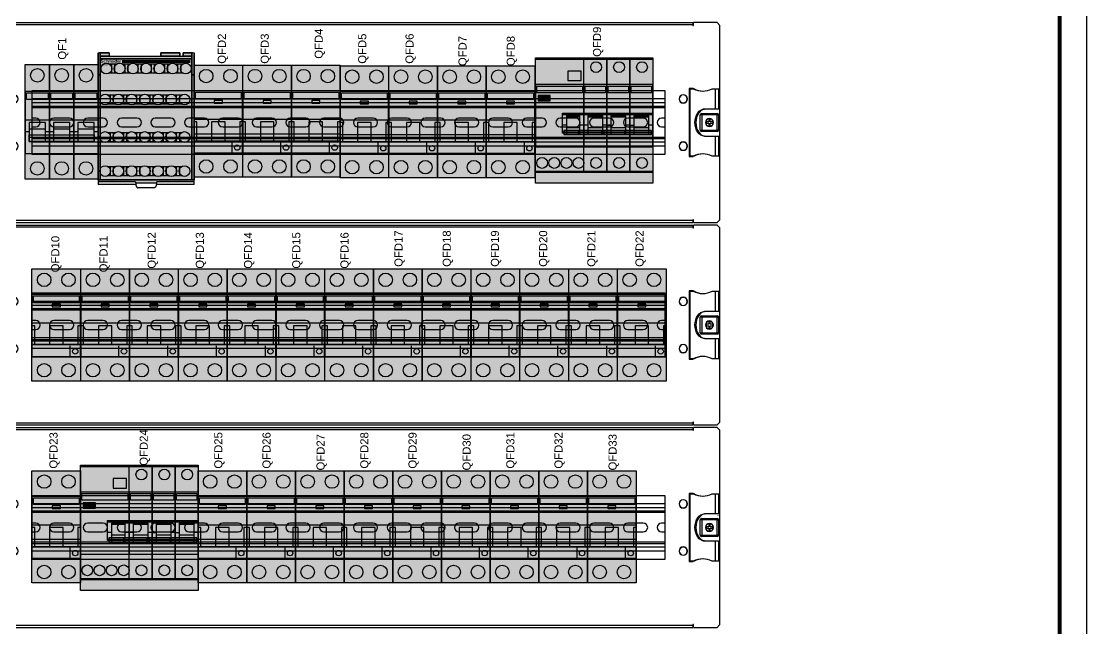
# Model space of a CAD drawing. Header units: millimetres. Extents: x -559267 to 5835, y 0 to 209897.
# Drawn here: x 1442 to 2231, y 3362 to 3812 of the extents above; entities that cross this region are included whole.
import ezdxf
from ezdxf.enums import TextEntityAlignment as Align

# ---------------------------------------------------------------- set-up
doc = ezdxf.new("R2010")
doc.units = ezdxf.units.MM
doc.linetypes.add('L000000000000000000', pattern=[0])
for name, color, linetype in [('05. Аппараты', 7, 'Continuous'), ('0_Рамка', 7, 'Continuous'), ('CODEX_LABELS', 1, 'Continuous'), ('devices', 7, 'Continuous'), ('THICK', 7, 'Continuous')]:
    doc.layers.add(name, color=color, linetype=linetype)
doc.layers.add('0_UNC Defpoints ЭОМ', color=6, linetype='Continuous', plot=False)
doc.layers.add('тонкая', color=7, linetype='Continuous', lineweight=25)
doc.styles.get("Standard").update_dxf_attribs({"font": 'arial.ttf'})
doc.styles.add('STANDARD-2', font='arialbd.ttf')
doc.styles.add('СПДС', font='isocpeur.ttf', dxfattribs={"width": 0.8, "height": 2.5})

# ---------------------------------------------------------------- blocks, each defined once
blk = doc.blocks.new('*U211')
at = {"layer": '0_Рамка', "const_width": 0.7}
blk.add_lwpolyline([(20, 5), (292, 5), (292, 415), (20, 415)], close=True, dxfattribs=at)
at = {"layer": 'Defpoints'}
blk.add_lwpolyline([(0, 0), (297, 0), (297, 420), (0, 420)], close=True, dxfattribs=at)
at = {"layer": '0_Рамка', "style": 'СПДС', "width": 0.8}
blk.add_attdef('ФОРМАТ', (274, 1.5), '', height=2.5, dxfattribs=at)
blk = doc.blocks.new('*U176')
at = {"true_color": 0xffffff}
h = blk.add_hatch(color=7, dxfattribs=at)
h.paths.add_polyline_path([(36, -19), (36, 66), (54, 66), (54, -19)])
h.paths.add_polyline_path([(18, -19), (18, 66), (36, 66), (36, -19)])
h.paths.add_polyline_path([(0, -19), (0, 66), (18, 66), (18, -19)])
at = {"color": 7, "linetype": 'L000000000000000000'}
for p, q in [((0, 25), (18, 25)), ((18, 25), (36, 25)), ((18, 25), (36, 25)), ((36, 25), (54, 25)), ((3, 16), (0, 16)), ((15, 18), (3, 18)), ((18, 16), (15, 16)), ((21, 16), (18, 16)), ((33, 18), (21, 18)), ((36, 16), (33, 16)), ((36, 16), (33, 16)), ((39, 16), (36, 16)), ((51, 18), (39, 18)), ((54, 16), (51, 16))]:
    blk.add_line(p, q, dxfattribs=at)
at = {"color": 7, "linetype": 'Continuous'}
for points in [[(0, -19), (0, 66), (18, 66), (18, -19)], [(18, -19), (18, 66), (36, 66), (36, -19)], [(36, -19), (36, 66), (54, 66), (54, -19)], [(18, 0), (18, 46), (0, 46), (0, 0)], [(1, 40), (1, 45), (17, 45), (17, 40)], [(36, 0), (36, 46), (18, 46), (18, 0)], [(19, 40), (19, 45), (35, 45), (35, 40)], [(54, 0), (54, 46), (36, 46), (36, 0)], [(37, 40), (37, 45), (53, 45), (53, 40)], [(51, 14), (51, 9), (3, 9), (3, 14)]]:
    blk.add_lwpolyline(points, close=True, dxfattribs=at)
at = {"color": 7, "linetype": 'L000000000000000000'}
for points in [[(15, 9), (15, 23), (3, 23), (3, 9)], [(33, 9), (33, 23), (21, 23), (21, 9)], [(51, 9), (51, 23), (39, 23), (39, 9)], [(15, 9), (15, 12), (3, 12), (3, 9)], [(33, 9), (33, 12), (21, 12), (21, 9)], [(51, 9), (51, 12), (39, 12), (39, 9)]]:
    blk.add_lwpolyline(points, close=True, dxfattribs=at)
at = {"color": 7, "linetype": 'Continuous'}
for points in [[(18, 1), (18, 12)], [(18, 1), (18, 12)], [(18, 1), (18, 12)], [(18, 1), (18, 12)], [(36, 1), (36, 12), (36, 12)], [(36, 1), (36, 12), (36, 12)], [(36, 1), (36, 12), (36, 12)], [(36, 1), (36, 12), (36, 12)]]:
    blk.add_lwpolyline(points, dxfattribs=at)
for centre in [(9, 58), (27, 58), (45, 58), (9, -11), (27, -11), (45, -11)]:
    blk.add_circle(centre, 5, dxfattribs=at)
blk.add_solid([(51, 14), (51, 9), (3, 14), (3, 9)], dxfattribs=at)
at = {"color": 7, "linetype": 'L000000000000000000'}
for points in [[(15, 9), (15, 12), (3, 9), (3, 12)], [(33, 9), (33, 12), (21, 9), (21, 12)], [(51, 9), (51, 12), (39, 9), (39, 12)]]:
    blk.add_solid(points, dxfattribs=at)
blk = doc.blocks.new('4х71')
at = {"layer": 'тонкая', "ltscale": 100, "true_color": 0xffffff}
h = blk.add_hatch(color=7, dxfattribs=at)
h.paths.add_polyline_path([(1.5, 32.38), (0, 32.38), (0, 48.78), (1.5, 48.78)])
h.paths.add_polyline_path([(1.5, 48.78), (8.1, 48.78), (8.1, 46.22), (1.5, 46.22)])
h.paths.add_polyline_path([(46.4, 48.78), (60.4, 48.78), (60.4, 46.22), (46.4, 46.22)])
h.paths.add_polyline_path([(62.9, 48.78), (69.5, 48.78), (69.5, 46.22), (62.9, 46.22)])
h.paths.add_polyline_path([(69.5, 48.78), (71, 48.78), (71, 32.38), (69.5, 32.38)])
h.paths.add_polyline_path([(1.5, 46.22), (69.5, 46.22), (69.5, 44.23), (1.5, 44.23)])
at = {"layer": 'тонкая', "ltscale": 100}
h = blk.add_hatch(color=104, dxfattribs=at)
h.paths.add_polyline_path([(1.5, -45.29), (69.5, -45.29), (71, -45.29), (71, -46.57), (43.75, -46.57), (43.07, -47.47), (27.93, -47.47), (27.25, -46.57), (0, -46.57), (0, -45.29)])
h.paths.add_polyline_path([(1.5, 44.23), (69.5, 44.23), (69.5, -45.29), (1.5, -45.29)])
h.paths.add_polyline_path([(0, 32.38), (1.5, 32.38), (1.5, -45.29), (0, -45.29)])
h.paths.add_polyline_path([(69.5, 32.38), (71, 32.38), (71, -45.29), (69.5, -45.29)])
for p, q in [((8.04, 40.56), (13.96, 40.56)), ((9.85, 40.56), (9.85, 33.56)), ((12.15, 40.56), (12.15, 33.56)), ((17.84, 40.56), (23.76, 40.56)), ((19.65, 40.56), (19.65, 33.56)), ((21.95, 40.56), (21.95, 33.56)), ((27.64, 40.56), (33.56, 40.56)), ((29.45, 40.56), (29.45, 33.56)), ((31.75, 40.56), (31.75, 33.56)), ((37.44, 40.56), (43.36, 40.56)), ((39.25, 40.56), (39.25, 33.56)), ((41.55, 40.56), (41.55, 33.56)), ((47.24, 40.56), (53.16, 40.56)), ((49.05, 40.56), (49.05, 33.56)), ((51.35, 40.56), (51.35, 33.56)), ((57.04, 40.56), (62.96, 40.56)), ((58.85, 40.56), (58.85, 33.56)), ((61.15, 40.56), (61.15, 33.56)), ((13.96, 33.56), (8.04, 33.56)), ((23.76, 33.56), (17.84, 33.56)), ((33.56, 33.56), (27.64, 33.56)), ((43.36, 33.56), (37.44, 33.56)), ((53.16, 33.56), (47.24, 33.56)), ((62.96, 33.56), (57.04, 33.56)), ((7.09, 17.62), (13.01, 17.62)), ((8.9, 17.62), (8.9, 10.62)), ((11.2, 17.62), (11.2, 10.62)), ((16.89, 17.62), (22.81, 17.62)), ((18.7, 17.62), (18.7, 10.62)), ((21, 17.62), (21, 10.62)), ((26.69, 17.62), (32.61, 17.62)), ((28.5, 17.62), (28.5, 10.62)), ((30.8, 17.62), (30.8, 10.62)), ((36.49, 17.62), (42.41, 17.62)), ((38.3, 17.62), (38.3, 10.62)), ((40.6, 17.62), (40.6, 10.62)), ((46.29, 17.62), (52.21, 17.62)), ((48.1, 17.62), (48.1, 10.62)), ((50.4, 17.62), (50.4, 10.62)), ((56.09, 17.62), (62.01, 17.62)), ((57.9, 17.62), (57.9, 10.62)), ((60.2, 17.62), (60.2, 10.62)), ((13.01, 10.62), (7.09, 10.62)), ((22.81, 10.62), (16.89, 10.62)), ((32.61, 10.62), (26.69, 10.62)), ((42.41, 10.62), (36.49, 10.62)), ((52.21, 10.62), (46.29, 10.62)), ((62.01, 10.62), (56.09, 10.62)), ((7.09, -10.18), (13.01, -10.18)), ((8.9, -10.18), (8.9, -17.18)), ((11.2, -10.18), (11.2, -17.18)), ((16.89, -10.18), (22.81, -10.18)), ((18.7, -10.18), (18.7, -17.18)), ((21, -10.18), (21, -17.18)), ((26.69, -10.18), (32.61, -10.18)), ((28.5, -10.18), (28.5, -17.18)), ((30.8, -10.18), (30.8, -17.18)), ((36.49, -10.18), (42.41, -10.18)), ((38.3, -10.18), (38.3, -17.18)), ((40.6, -10.18), (40.6, -17.18)), ((46.29, -10.18), (52.21, -10.18)), ((48.1, -10.18), (48.1, -17.18)), ((50.4, -10.18), (50.4, -17.18)), ((56.09, -10.18), (62.01, -10.18)), ((57.9, -10.18), (57.9, -17.18)), ((60.2, -10.18), (60.2, -17.18)), ((13.01, -17.18), (7.09, -17.18)), ((22.81, -17.18), (16.89, -17.18)), ((32.61, -17.18), (26.69, -17.18)), ((42.41, -17.18), (36.49, -17.18)), ((52.21, -17.18), (46.29, -17.18)), ((62.01, -17.18), (56.09, -17.18)), ((7.09, -35.38), (13.01, -35.38)), ((8.9, -35.38), (8.9, -42.38)), ((11.2, -35.38), (11.2, -42.38)), ((16.89, -35.38), (22.81, -35.38)), ((18.7, -35.38), (18.7, -42.38)), ((21, -35.38), (21, -42.38)), ((26.69, -35.38), (32.61, -35.38)), ((28.5, -35.38), (28.5, -42.38)), ((30.8, -35.38), (30.8, -42.38)), ((36.49, -35.38), (42.41, -35.38)), ((38.3, -35.38), (38.3, -42.38)), ((40.6, -35.38), (40.6, -42.38)), ((46.29, -35.38), (52.21, -35.38)), ((48.1, -35.38), (48.1, -42.38)), ((50.4, -35.38), (50.4, -42.38)), ((56.09, -35.38), (62.01, -35.38)), ((57.9, -35.38), (57.9, -42.38)), ((60.2, -35.38), (60.2, -42.38)), ((13.01, -42.38), (7.09, -42.38)), ((22.81, -42.38), (16.89, -42.38)), ((32.61, -42.38), (26.69, -42.38)), ((42.41, -42.38), (36.49, -42.38)), ((52.21, -42.38), (46.29, -42.38)), ((62.01, -42.38), (56.09, -42.38))]:
    blk.add_line(p, q)
at = {"ltscale": 100}
for centre in [(6.1, 37.06), (15.9, 37.06), (25.7, 37.06), (35.5, 37.06), (45.3, 37.06), (55.1, 37.06), (64.9, 37.06), (5.15, 14.12), (14.95, 14.12), (24.75, 14.12), (34.55, 14.12), (44.35, 14.12), (54.15, 14.12), (63.95, 14.12), (5.15, -13.68), (14.95, -13.68), (24.75, -13.68), (34.55, -13.68), (44.35, -13.68), (54.15, -13.68), (63.95, -13.68), (5.15, -38.88), (14.95, -38.88), (24.75, -38.88), (34.55, -38.88), (44.35, -38.88), (54.15, -38.88), (63.95, -38.88)]:
    blk.add_circle(centre, 4, dxfattribs=at)
at = {"layer": '05. Аппараты', "color": 7, "true_color": 0xffffff, "const_width": 2.24}
blk.add_lwpolyline([(17.57, 42.29), (68.36, 42.29)], dxfattribs=at)
at = {"layer": 'THICK'}
for p, q in [((0, 48.78), (0, 47.29)), ((0, 48.78), (1, 48.78)), ((8.1, 48.78), (1, 48.78)), ((8.1, 48.78), (8.1, 46.22)), ((47.4, 48.78), (46.4, 48.78)), ((46.4, 48.78), (46.4, 46.22)), ((59.4, 48.78), (47.4, 48.78)), ((60.4, 48.78), (59.4, 48.78)), ((60.4, 46.22), (60.4, 48.78)), ((62.9, 48.78), (62.9, 46.22)), ((70, 48.78), (62.9, 48.78)), ((70, 48.78), (71, 48.78)), ((71, 48.78), (71, 47.29)), ((0, 47.29), (0, 32.38)), ((1.5, 46), (1.5, 46.06)), ((1.5, 32.38), (1.5, 46)), ((1.7, 44.23), (69.3, 44.23)), ((69.5, 46.06), (69.5, 46)), ((69.5, 46), (69.5, 32.38)), ((71, 32.38), (71, 47.29)), ((0, 32.38), (0, 32.12)), ((1.5, 32.38), (0, 32.38)), ((0, 32.12), (0, -45.29)), ((71, 32.38), (69.5, 32.38)), ((71, 32.12), (71, 32.38)), ((71, -45.29), (71, 32.12)), ((0, -45.29), (71, -45.29)), ((0, -45.29), (0, -46.57)), ((0, -46.57), (0, -48.78)), ((0, -46.57), (27.25, -46.57)), ((43.75, -46.57), (71, -46.57)), ((71, -46.57), (71, -45.29)), ((71, -48.78), (71, -46.57)), ((27.89, -48.78), (0, -48.78)), ((27.87, -48.09), (27.86, -48.27)), ((27.86, -48.27), (27.87, -48.45)), ((27.88, -47.9), (27.87, -48.09)), ((27.87, -48.45), (27.87, -48.61)), ((27.87, -48.61), (27.89, -48.77)), ((27.9, -47.69), (27.88, -47.9)), ((27.89, -48.77), (27.9, -48.93)), ((27.93, -47.47), (27.9, -47.69)), ((27.9, -48.93), (27.92, -49.08)), ((27.92, -49.08), (27.95, -49.22)), ((27.93, -47.47), (43.07, -47.47)), ((27.95, -49.22), (27.98, -49.36)), ((27.98, -49.36), (28.01, -49.49)), ((28.01, -49.49), (28.04, -49.62)), ((28.04, -49.62), (28.08, -49.74)), ((28.08, -49.74), (28.12, -49.86)), ((28.12, -49.86), (28.16, -49.97)), ((28.16, -49.97), (28.21, -50.08)), ((28.21, -50.08), (28.26, -50.19)), ((28.26, -50.19), (28.31, -50.3)), ((28.31, -50.3), (28.37, -50.39)), ((28.37, -50.39), (28.42, -50.49)), ((28.42, -50.49), (28.48, -50.58)), ((28.48, -50.58), (28.55, -50.67)), ((28.55, -50.67), (28.61, -50.75)), ((28.61, -50.75), (28.68, -50.83)), ((28.68, -50.83), (28.75, -50.9)), ((28.75, -50.9), (28.83, -50.97)), ((28.83, -50.97), (28.91, -51.03)), ((28.91, -51.03), (28.99, -51.09)), ((28.99, -51.09), (29.08, -51.14)), ((29.08, -51.14), (29.17, -51.19)), ((29.17, -51.19), (29.26, -51.23)), ((29.26, -51.23), (29.37, -51.26)), ((29.37, -51.26), (29.48, -51.27)), ((29.48, -51.27), (29.6, -51.28)), ((41.4, -51.28), (29.6, -51.28)), ((41.52, -51.27), (41.4, -51.28)), ((41.63, -51.26), (41.52, -51.27)), ((41.74, -51.23), (41.63, -51.26)), ((41.83, -51.19), (41.74, -51.23)), ((41.92, -51.14), (41.83, -51.19)), ((42.01, -51.09), (41.92, -51.14)), ((42.09, -51.03), (42.01, -51.09)), ((42.17, -50.97), (42.09, -51.03)), ((42.25, -50.9), (42.17, -50.97)), ((42.32, -50.83), (42.25, -50.9)), ((42.39, -50.75), (42.32, -50.83)), ((42.45, -50.67), (42.39, -50.75)), ((42.52, -50.58), (42.45, -50.67)), ((42.58, -50.49), (42.52, -50.58)), ((42.63, -50.39), (42.58, -50.49)), ((42.69, -50.3), (42.63, -50.39)), ((42.74, -50.19), (42.69, -50.3)), ((42.79, -50.08), (42.74, -50.19)), ((42.84, -49.97), (42.79, -50.08)), ((42.88, -49.86), (42.84, -49.97)), ((42.92, -49.74), (42.88, -49.86)), ((42.96, -49.62), (42.92, -49.74)), ((42.99, -49.49), (42.96, -49.62)), ((43.02, -49.36), (42.99, -49.49)), ((43.05, -49.22), (43.02, -49.36)), ((43.08, -49.08), (43.05, -49.22)), ((43.07, -47.47), (43.1, -47.69)), ((43.1, -48.93), (43.08, -49.08)), ((43.1, -47.69), (43.12, -47.9)), ((43.11, -48.77), (43.1, -48.93)), ((43.13, -48.61), (43.11, -48.77)), ((71, -48.78), (43.11, -48.78)), ((43.12, -47.9), (43.13, -48.09)), ((43.13, -48.09), (43.14, -48.27)), ((43.14, -48.27), (43.13, -48.45)), ((43.13, -48.45), (43.13, -48.61))]:
    blk.add_line(p, q, dxfattribs=at)
at = {"layer": 'тонкая', "ltscale": 100}
for p, q in [((27.25, -46.57), (27.93, -47.47)), ((43.75, -46.57), (43.07, -47.47))]:
    blk.add_line(p, q, dxfattribs=at)
for points in [[(1.5, 32.38), (0, 32.38), (0, 48.78), (1.5, 48.78)], [(1.5, 48.78), (8.1, 48.78), (8.1, 46.22), (1.5, 46.22)], [(46.4, 48.78), (60.4, 48.78), (60.4, 46.22), (46.4, 46.22)], [(62.9, 48.78), (69.5, 48.78), (69.5, 46.22), (62.9, 46.22)], [(69.5, 48.78), (71, 48.78), (71, 32.38), (69.5, 32.38)], [(1.5, 46.22), (69.5, 46.22), (69.5, 44.23), (1.5, 44.23)], [(1.5, 44.23), (69.5, 44.23), (69.5, -45.29), (1.5, -45.29)], [(0, 32.38), (1.5, 32.38), (1.5, -45.29), (0, -45.29)], [(69.5, 32.38), (71, 32.38), (71, -45.29), (69.5, -45.29)]]:
    blk.add_lwpolyline(points, close=True, dxfattribs=at)
at = {"layer": '05. Аппараты', "color": 7, "true_color": 0xffffff, "style": 'STANDARD-2'}
blk.add_text('Schneider', height=2.236, dxfattribs=at).set_placement((1.94, 41.45))
at = {"layer": '05. Аппараты', "color": 7, "true_color": 0xffffff}
blk.add_text('Electric', height=1.5, dxfattribs=at).set_placement((2.66, 39.49))
blk = doc.blocks.new('A$Cef57175d')
at = {"color": 7, "linetype": 'Continuous', "lineweight": 25}
for p, q in [((2, 148), (0, 146)), ((0, 146), (0, 2)), ((19.5, 148), (2, 148)), ((19.5, 148), (19.5, 146)), ((19.5, 146), (20, 146)), ((20, 146.4), (20, 148)), ((20, 148), (530, 148)), ((20, 146), (20, 146.4)), ((530, 146.4), (20, 146.4)), ((530, 148), (530, 146.4)), ((530, 146.4), (530, 146)), ((530, 146), (530.5, 146)), ((530.5, 146), (530.5, 148)), ((548, 148), (530.5, 148)), ((550, 146), (548, 148)), ((550, 2), (550, 146)), ((0.87, 99), (0.87, 84)), ((0.87, 99), (3.6, 99)), ((3.6, 84), (3.6, 99)), ((3.6, 99), (5.73, 99)), ((19.16, 99), (19.87, 99)), ((19.75, 99.25), (19.75, 99)), ((22.75, 99.25), (19.75, 99.25)), ((19.87, 99), (21.99, 99)), ((21.99, 99), (21.99, 49)), ((22.41, 99), (21.99, 99)), ((22.41, 49), (22.41, 99)), ((22.41, 99), (22.75, 99)), ((22.75, 48.75), (22.75, 99.25)), ((40.5, 97.5), (40.5, 50.5)), ((509.5, 97.5), (40.5, 97.5)), ((509.5, 50.5), (509.5, 97.5)), ((527.25, 99.25), (527.25, 48.75)), ((530.25, 99.25), (527.25, 99.25)), ((527.25, 99), (527.59, 99)), ((527.59, 99), (527.59, 49)), ((528.01, 99), (527.59, 99)), ((528.01, 49), (528.01, 99)), ((528.01, 99), (530.13, 99)), ((530.84, 99), (530.13, 99)), ((530.25, 99), (530.25, 99.25)), ((544.27, 99), (546.4, 99)), ((546.4, 99), (549.13, 99)), ((546.4, 99), (546.4, 84)), ((549.13, 84), (549.13, 99)), ((24.17, 91.5), (24.07, 91.5)), ((30.16, 91.5), (30.25, 91.5)), ((509.5, 91.5), (40.5, 91.5)), ((519.84, 91.5), (519.75, 91.5)), ((525.83, 91.5), (525.93, 91.5)), ((3.6, 84), (0.87, 84)), ((1, 68.25), (1, 79.75)), ((2, 79.75), (1, 79.75)), ((1.5, 82.73), (1.46, 82.71)), ((1.5, 82.76), (1.5, 82.73)), ((1.54, 82.71), (1.5, 82.73)), ((2, 79.75), (2, 80.75)), ((2, 80.75), (13.5, 80.75)), ((2, 79.75), (2, 68.25)), ((13.5, 79.75), (2, 79.75)), ((11.38, 84), (3.6, 84)), ((13.5, 79.75), (13.5, 80.75)), ((13.5, 79.75), (14.5, 79.75)), ((13.5, 68.25), (13.5, 79.75)), ((13.96, 82.71), (14, 82.73)), ((14, 82.76), (14, 82.73)), ((14, 82.73), (14.04, 82.71)), ((14.5, 79.75), (14.5, 68.25)), ((509.5, 86), (40.5, 86)), ((536.5, 79.75), (535.5, 79.75)), ((535.5, 68.25), (535.5, 79.75)), ((536, 82.73), (535.96, 82.71)), ((536, 82.76), (536, 82.73)), ((536.04, 82.71), (536, 82.73)), ((536.5, 79.75), (536.5, 80.75)), ((536.5, 80.75), (548, 80.75)), ((536.5, 79.75), (536.5, 68.25)), ((548, 79.75), (536.5, 79.75)), ((546.4, 84), (538.62, 84)), ((549.13, 84), (546.4, 84)), ((548, 79.75), (548, 80.75)), ((548, 68.25), (548, 79.75)), ((548, 79.75), (549, 79.75)), ((548.46, 82.71), (548.5, 82.73)), ((548.5, 82.76), (548.5, 82.73)), ((548.5, 82.73), (548.54, 82.71)), ((549, 79.75), (549, 68.25)), ((7.25, 74.5), (5.25, 74.5)), ((5.25, 74.5), (5.25, 73.5)), ((5.25, 73.5), (7.25, 73.5)), ((8.25, 76.5), (7.25, 76.5)), ((7.25, 76.5), (7.25, 74.5)), ((7.25, 73.5), (7.25, 71.5)), ((7.25, 71.5), (8.25, 71.5)), ((8.25, 74.5), (8.25, 76.5)), ((10.25, 74.5), (8.25, 74.5)), ((8.25, 71.5), (8.25, 73.5)), ((8.25, 73.5), (10.25, 73.5)), ((10.25, 73.5), (10.25, 74.5)), ((18.45, 74), (17.75, 74)), ((43.25, 77.25), (40.5, 77.25)), ((68.25, 77.25), (56.75, 77.25)), ((93.25, 77.25), (81.75, 77.25)), ((118.25, 77.25), (106.75, 77.25)), ((143.25, 77.25), (131.75, 77.25)), ((168.25, 77.25), (156.75, 77.25)), ((193.25, 77.25), (181.75, 77.25)), ((218.25, 77.25), (206.75, 77.25)), ((243.25, 77.25), (231.75, 77.25)), ((268.25, 77.25), (256.75, 77.25)), ((293.25, 77.25), (281.75, 77.25)), ((318.25, 77.25), (306.75, 77.25)), ((343.25, 77.25), (331.75, 77.25)), ((368.25, 77.25), (356.75, 77.25)), ((393.25, 77.25), (381.75, 77.25)), ((418.25, 77.25), (406.75, 77.25)), ((443.25, 77.25), (431.75, 77.25)), ((468.25, 77.25), (456.75, 77.25)), ((493.25, 77.25), (481.75, 77.25)), ((509.5, 77.25), (506.75, 77.25)), ((531.55, 74), (532.25, 74)), ((541.75, 74.5), (539.75, 74.5)), ((539.75, 74.5), (539.75, 73.5)), ((539.75, 73.5), (541.75, 73.5)), ((542.75, 76.5), (541.75, 76.5)), ((541.75, 76.5), (541.75, 74.5)), ((541.75, 73.5), (541.75, 71.5)), ((541.75, 71.5), (542.75, 71.5)), ((542.75, 74.5), (542.75, 76.5)), ((544.75, 74.5), (542.75, 74.5)), ((542.75, 71.5), (542.75, 73.5)), ((542.75, 73.5), (544.75, 73.5)), ((544.75, 73.5), (544.75, 74.5)), ((0.87, 64), (0.87, 49)), ((0.87, 64), (3.6, 64)), ((1, 68.25), (2, 68.25)), ((2, 67.25), (2, 68.25)), ((2, 68.25), (13.5, 68.25)), ((13.5, 67.25), (2, 67.25)), ((3.6, 49), (3.6, 64)), ((3.6, 64), (11.38, 64)), ((13.5, 67.25), (13.5, 68.25)), ((14.5, 68.25), (13.5, 68.25)), ((40.5, 70.75), (43.25, 70.75)), ((56.75, 70.75), (68.25, 70.75)), ((81.75, 70.75), (93.25, 70.75)), ((106.75, 70.75), (118.25, 70.75)), ((131.75, 70.75), (143.25, 70.75)), ((156.75, 70.75), (168.25, 70.75)), ((181.75, 70.75), (193.25, 70.75)), ((206.75, 70.75), (218.25, 70.75)), ((231.75, 70.75), (243.25, 70.75)), ((256.75, 70.75), (268.25, 70.75)), ((281.75, 70.75), (293.25, 70.75)), ((306.75, 70.75), (318.25, 70.75)), ((331.75, 70.75), (343.25, 70.75)), ((356.75, 70.75), (368.25, 70.75)), ((381.75, 70.75), (393.25, 70.75)), ((406.75, 70.75), (418.25, 70.75)), ((431.75, 70.75), (443.25, 70.75)), ((456.75, 70.75), (468.25, 70.75)), ((481.75, 70.75), (493.25, 70.75)), ((506.75, 70.75), (509.5, 70.75)), ((535.5, 68.25), (536.5, 68.25)), ((536.5, 67.25), (536.5, 68.25)), ((536.5, 68.25), (548, 68.25)), ((548, 67.25), (536.5, 67.25)), ((538.62, 64), (546.4, 64)), ((546.4, 64), (549.13, 64)), ((546.4, 64), (546.4, 49)), ((548, 67.25), (548, 68.25)), ((549, 68.25), (548, 68.25)), ((549.13, 49), (549.13, 64)), ((24.17, 56.5), (24.07, 56.5)), ((30.16, 56.5), (30.25, 56.5)), ((509.5, 62), (40.5, 62)), ((509.5, 56.5), (40.5, 56.5)), ((519.84, 56.5), (519.75, 56.5)), ((525.83, 56.5), (525.93, 56.5)), ((3.6, 49), (0.87, 49)), ((5.73, 49), (3.6, 49)), ((19.16, 49), (19.87, 49)), ((19.75, 49), (19.75, 48.75)), ((19.75, 48.75), (22.75, 48.75)), ((21.99, 49), (19.87, 49)), ((21.99, 49), (22.41, 49)), ((22.75, 49), (22.41, 49)), ((40.5, 50.5), (509.5, 50.5)), ((527.59, 49), (527.25, 49)), ((527.25, 48.75), (530.25, 48.75)), ((527.59, 49), (528.01, 49)), ((530.13, 49), (528.01, 49)), ((530.84, 49), (530.13, 49)), ((530.25, 48.75), (530.25, 49)), ((546.4, 49), (544.27, 49)), ((549.13, 49), (546.4, 49)), ((0, 2), (2, 0)), ((2, 0), (19.5, 0)), ((20, 2), (19.5, 2)), ((19.5, 2), (19.5, 0)), ((20, 1.6), (20, 2)), ((20, 0), (20, 1.6)), ((20, 1.6), (530, 1.6)), ((20, 0), (530, 0)), ((530.5, 2), (530, 2)), ((530, 2), (530, 1.6)), ((530, 1.6), (530, 0)), ((530.5, 0), (530.5, 2)), ((530.5, 0), (548, 0)), ((548, 0), (550, 2))]:
    blk.add_line(p, q, dxfattribs=at)
at = {"color": 8, "linetype": 'Continuous', "lineweight": 25}
for p, q in [((509.5, 88.5), (40.5, 88.5)), ((509.5, 85), (40.5, 85)), ((509.5, 63), (40.5, 63)), ((509.5, 59.5), (40.5, 59.5))]:
    blk.add_line(p, q, dxfattribs=at)
at = {"color": 7, "linetype": 'Continuous', "lineweight": 25, "flags": 128}
for points in [[(17.75, 74), (17.61, 75.95), (17.21, 77.83), (16.55, 79.56), (15.67, 81.07), (14.6, 82.31), (13.38, 83.24), (12.05, 83.81), (10.67, 84)], [(11.38, 84), (12.76, 83.81), (14.09, 83.24), (15.31, 82.31), (16.38, 81.07), (17.26, 79.56), (17.91, 77.83), (18.32, 75.95), (18.45, 74)], [(531.55, 74), (531.68, 75.95), (532.09, 77.83), (532.74, 79.56), (533.62, 81.07), (534.69, 82.31), (535.91, 83.24), (537.24, 83.81), (538.62, 84)], [(539.33, 84), (537.95, 83.81), (536.62, 83.24), (535.4, 82.31), (534.33, 81.07), (533.45, 79.56), (532.79, 77.83), (532.39, 75.95), (532.25, 74)], [(10.67, 64), (12.05, 64.19), (13.38, 64.76), (14.6, 65.69), (15.67, 66.93), (16.55, 68.44), (17.21, 70.17), (17.61, 72.05), (17.75, 74)], [(18.45, 74), (18.32, 72.05), (17.91, 70.17), (17.26, 68.44), (16.38, 66.93), (15.31, 65.69), (14.09, 64.76), (12.76, 64.19), (11.38, 64)], [(538.62, 64), (537.24, 64.19), (535.91, 64.76), (534.69, 65.69), (533.62, 66.93), (532.74, 68.44), (532.09, 70.17), (531.68, 72.05), (531.55, 74)], [(532.25, 74), (532.39, 72.05), (532.79, 70.17), (533.45, 68.44), (534.33, 66.93), (535.4, 65.69), (536.62, 64.76), (537.95, 64.19), (539.33, 64)]]:
    blk.add_lwpolyline(points, dxfattribs=at)
at = {"color": 7, "linetype": 'Continuous', "lineweight": 25}
for centre, radius, start, end in [((12.8, 112.79), 15.49, 242.84461, 297.15539), ((12, 113.08), 15.8, 271.61837, 296.9703), ((537.28, 113.05), 15.76, 243.01624, 269.70629), ((538, 113.08), 15.8, 243.02978, 268.38162), ((537.12, 113.05), 15.76, 270.2937, 296.98388), ((27.16, 91.5), 3.09, 0, 180), ((27.16, 91.5), 3.09, 180, 0), ((27.16, 91.5), 2.99, 0, 180), ((27.16, 91.5), 2.99, 180, 0), ((522.84, 91.5), 3.09, 0, 180), ((522.84, 91.5), 3.09, 180, 0), ((522.84, 91.5), 2.99, 0, 180), ((522.84, 91.5), 2.99, 180, 0), ((2, 79.75), 1, 90, 180), ((13.5, 79.75), 1, 0, 90), ((536.5, 79.75), 1, 90, 180), ((548, 79.75), 1, 0, 90), ((7.75, 74), 3, 0, 180), ((7.75, 74), 3, 180, 0), ((7.75, 74), 2.9, 0, 180), ((7.75, 74), 2.9, 180, 0), ((43.25, 74), 3.25, 0, 90), ((43.25, 74), 3.25, 270, 0), ((56.75, 74), 3.25, 90, 270), ((68.25, 74), 3.25, 0, 90), ((68.25, 74), 3.25, 270, 0), ((81.75, 74), 3.25, 90, 270), ((93.25, 74), 3.25, 0, 90), ((93.25, 74), 3.25, 270, 0), ((106.75, 74), 3.25, 90, 270), ((118.25, 74), 3.25, 0, 90), ((118.25, 74), 3.25, 270, 0), ((131.75, 74), 3.25, 90, 270), ((143.25, 74), 3.25, 0, 90), ((143.25, 74), 3.25, 270, 0), ((156.75, 74), 3.25, 90, 270), ((168.25, 74), 3.25, 0, 90), ((168.25, 74), 3.25, 270, 0), ((181.75, 74), 3.25, 90, 270), ((193.25, 74), 3.25, 0, 90), ((193.25, 74), 3.25, 270, 0), ((206.75, 74), 3.25, 90, 270), ((218.25, 74), 3.25, 0, 90), ((218.25, 74), 3.25, 270, 0), ((231.75, 74), 3.25, 90, 270), ((243.25, 74), 3.25, 0, 90), ((243.25, 74), 3.25, 270, 0), ((256.75, 74), 3.25, 90, 270), ((268.25, 74), 3.25, 0, 90), ((268.25, 74), 3.25, 270, 0), ((281.75, 74), 3.25, 90, 270), ((293.25, 74), 3.25, 0, 90), ((293.25, 74), 3.25, 270, 0), ((306.75, 74), 3.25, 90, 270), ((318.25, 74), 3.25, 0, 90), ((318.25, 74), 3.25, 270, 0), ((331.75, 74), 3.25, 90, 270), ((343.25, 74), 3.25, 0, 90), ((343.25, 74), 3.25, 270, 0), ((356.75, 74), 3.25, 90, 270), ((368.25, 74), 3.25, 0, 90), ((368.25, 74), 3.25, 270, 0), ((381.75, 74), 3.25, 90, 270), ((393.25, 74), 3.25, 0, 90), ((393.25, 74), 3.25, 270, 0), ((406.75, 74), 3.25, 90, 270), ((418.25, 74), 3.25, 0, 90), ((418.25, 74), 3.25, 270, 0), ((431.75, 74), 3.25, 90, 270), ((443.25, 74), 3.25, 0, 90), ((443.25, 74), 3.25, 270, 0), ((456.75, 74), 3.25, 90, 270), ((468.25, 74), 3.25, 0, 90), ((468.25, 74), 3.25, 270, 0), ((481.75, 74), 3.25, 90, 270), ((493.25, 74), 3.25, 0, 90), ((493.25, 74), 3.25, 270, 0), ((506.75, 74), 3.25, 90, 270), ((542.25, 74), 3, 0, 180), ((542.25, 74), 3, 180, 0), ((542.25, 74), 2.9, 0, 180), ((542.25, 74), 2.9, 180, 0), ((2, 68.25), 1, 180, 270), ((13.5, 68.25), 1, 270, 0), ((536.5, 68.25), 1, 180, 270), ((548, 68.25), 1, 270, 0), ((27.16, 56.5), 3.09, 0, 180), ((27.16, 56.5), 3.09, 180, 0), ((27.16, 56.5), 2.99, 0, 180), ((27.16, 56.5), 2.99, 180, 0), ((522.84, 56.5), 3.09, 0, 180), ((522.84, 56.5), 3.09, 180, 0), ((522.84, 56.5), 2.99, 0, 180), ((522.84, 56.5), 2.99, 180, 0), ((12.88, 34.95), 15.76, 90.2938, 116.98344), ((12, 34.92), 15.8, 63.03006, 88.38128), ((12.72, 34.95), 15.76, 63.01656, 89.7062), ((537.2, 35.21), 15.49, 62.84476, 117.15524), ((538, 34.92), 15.8, 91.61874, 116.96986)]:
    blk.add_arc(centre, radius, start, end, dxfattribs=at)
blk = doc.blocks.new('*U227')
blk.add_blockref('A$Cef57175d', (-12, 536.23))
blk = doc.blocks.new('DS203')
at = {"true_color": 0xffffff}
blk.add_hatch(color=7, dxfattribs=at).paths.add_polyline_path([(0, -27), (0, 66), (87, 66), (87, -27)])
at = {"color": 7, "linetype": 'L000000000000000000'}
for p, q in [((36, 25), (53, 25)), ((53, 25), (70, 25)), ((70, 25), (87, 25)), ((33, 22), (23, 22)), ((39, 16), (36, 16)), ((50, 22), (39, 22)), ((53, 16), (50, 16)), ((56, 16), (53, 16)), ((67, 22), (56, 22)), ((70, 16), (67, 16)), ((84, 22), (73, 22)), ((87, 16), (84, 16)), ((33, 14), (23, 14)), ((50, 14), (39, 14)), ((67, 14), (56, 14)), ((84, 14), (73, 14))]:
    blk.add_line(p, q, dxfattribs=at)
at = {"color": 7, "linetype": 'Continuous'}
for points in [[(0, -27), (0, 66), (87, 66), (87, -27)], [(36, -19), (36, 66), (53, 66), (53, -19)], [(53, -19), (53, 66), (70, 66), (70, -19)], [(70, -19), (70, 66), (87, 66), (87, -19)], [(34, 49), (34, 56), (24, 56), (24, 49)], [(36, 0), (36, 46), (0, 46), (0, 0)], [(1, 40), (1, 45), (35, 45), (35, 40)], [(53, 0), (53, 46), (36, 46), (36, 0)], [(37, 40), (37, 45), (52, 45), (52, 40)], [(70, 0), (70, 46), (53, 46), (53, 0)], [(54, 40), (54, 45), (69, 45), (69, 40)], [(87, 0), (87, 46), (70, 46), (70, 0)], [(71, 40), (71, 45), (86, 45), (86, 40)], [(11, 34), (11, 38), (2, 38), (2, 34)]]:
    blk.add_lwpolyline(points, close=True, dxfattribs=at)
for points in [[(0, 65), (36, 65)], [(36, 65), (53, 65)], [(53, 65), (70, 65)], [(70, 65), (87, 65)], [(0, -18), (36, -18)], [(36, -19), (0, -19)], [(36, -18), (53, -18)], [(53, -18), (70, -18)], [(70, -18), (87, -18)]]:
    blk.add_lwpolyline(points, dxfattribs=at)
at = {"color": 7, "linetype": 'L000000000000000000'}
for points in [[(20, 10), (20, 25), (36, 25), (36, 10)], [(33, 9), (33, 23), (23, 23), (23, 9)], [(50, 9), (50, 23), (39, 23), (39, 9)], [(67, 9), (67, 23), (56, 23), (56, 9)], [(84, 9), (84, 23), (73, 23), (73, 9)], [(32, 9), (32, 12), (21, 12), (21, 9)], [(86, 9), (86, 12), (32, 12), (32, 9)], [(51, 9), (51, 12), (39, 12), (39, 9)], [(86, 9), (86, 12), (49, 12), (49, 9)], [(86, 9), (86, 12), (49, 12), (49, 9)], [(86, 9), (86, 12), (66, 12), (66, 9)]]:
    blk.add_lwpolyline(points, close=True, dxfattribs=at)
for points in [[(20, 24), (36, 24)], [(36, 24), (53, 24)], [(53, 24), (70, 24)], [(70, 24), (87, 24)], [(23, 16), (20, 16)], [(36, 16), (33, 16)], [(53, 16), (56, 16)], [(70, 16), (73, 16)], [(70, 16), (73, 16)], [(20, 11), (36, 11)], [(36, 11), (53, 11)], [(53, 10), (36, 10)], [(53, 11), (70, 11)], [(70, 10), (53, 10)], [(70, 11), (87, 11)], [(87, 10), (70, 10)]]:
    blk.add_lwpolyline(points, dxfattribs=at)
at = {"color": 7, "linetype": 'Continuous'}
for centre in [(45, 59), (62, 59), (79, 59), (5, -12), (14, -12), (23, -12), (32, -12), (45, -12), (62, -12), (79, -12)]:
    blk.add_circle(centre, 4, dxfattribs=at)
for points in [[(34, 49), (34, 56), (24, 49), (24, 56)], [(11, 34), (11, 38), (2, 34), (2, 38)]]:
    blk.add_solid(points, dxfattribs=at)
at = {"color": 1, "linetype": 'Continuous'}
for points in [[(1, 40), (1, 45), (35, 40), (35, 45)], [(37, 40), (37, 45), (52, 40), (52, 45)], [(54, 40), (54, 45), (69, 40), (69, 45)], [(71, 40), (71, 45), (86, 40), (86, 45)]]:
    blk.add_solid(points, dxfattribs=at)
at = {"color": 7, "linetype": 'L000000000000000000'}
for points in [[(32, 9), (32, 12), (21, 9), (21, 12)], [(86, 9), (86, 12), (32, 9), (32, 12)], [(51, 9), (51, 12), (39, 9), (39, 12)], [(86, 9), (86, 12), (49, 9), (49, 12)], [(86, 9), (86, 12), (49, 9), (49, 12)], [(86, 9), (86, 12), (66, 9), (66, 12)]]:
    blk.add_solid(points, dxfattribs=at)
blk = doc.blocks.new('DS201')
at = {"true_color": 0xffffff}
blk.add_hatch(color=7, dxfattribs=at).paths.add_polyline_path([(0, -64), (0, 19), (36, 19), (36, -64)])
at = {"color": 7, "linetype": 'Continuous'}
for points in [[(0, -64), (0, 19), (36, 19), (36, -64)], [(36, -46), (36, 0), (0, 0), (0, -46)], [(1, -6), (1, -1), (35, -1), (35, -6)], [(21, -9), (21, -7), (15, -7), (15, -9)], [(0, -46), (0, -21), (36, -21), (36, -46)], [(2, -37), (2, -23), (0, -23), (0, -37)], [(23, -37), (23, -23), (13, -23), (13, -37)], [(36, -37), (36, -23), (34, -23), (34, -37)], [(36, -37), (36, -32), (0, -32), (0, -37)]]:
    blk.add_lwpolyline(points, close=True, dxfattribs=at)
blk.add_lwpolyline([(28, -38), (28, -46), (36, -46)], dxfattribs=at)
for centre, radius in [((9, 11), 5), ((27, 11), 5), ((32, -42), 2), ((9, -56), 5), ((27, -56), 5)]:
    blk.add_circle(centre, radius, dxfattribs=at)
at = {"color": 1, "linetype": 'Continuous'}
blk.add_solid([(1, -6), (1, -1), (35, -6), (35, -1)], dxfattribs=at)
at = {"color": 7, "linetype": 'Continuous'}
for points in [[(2, -37), (2, -23), (0, -37), (0, -23)], [(23, -37), (23, -23), (13, -37), (13, -23)], [(36, -37), (36, -23), (34, -37), (34, -23)], [(36, -37), (36, -32), (0, -37), (0, -32)]]:
    blk.add_solid(points, dxfattribs=at)

msp = doc.modelspace()

# ---------------------------------------------------------------- block references
for name, p in [('*U227', (1421.03, 3126.82)), ('4х71', (1498.53, 3739.97)), ('*U227', (1421.03, 2976.82)), ('*U227', (1421.03, 2826.82))]:
    msp.add_blockref(name, p)
at = {"layer": '0_UNC Defpoints ЭОМ', "xscale": 4, "yscale": 4, "zscale": 4}
msp.add_blockref('*U211', (1042.7, 2545.76), dxfattribs=at)
at = {"layer": 'devices', "linetype": 'Continuous'}
msp.add_blockref('*U176', (1444.53, 3714.05), dxfattribs=at)
at = {"layer": 'devices'}
for name, p in [('DS203', (1822.33, 3719.11)), ('DS201', (1569.53, 3760.46)), ('DS201', (1605.68, 3760.46)), ('DS201', (1641.68, 3760.46)), ('DS201', (1677.68, 3760)), ('DS201', (1713.83, 3760)), ('DS201', (1749.83, 3760)), ('DS201', (1785.98, 3760)), ('DS201', (1449.53, 3609.55)), ('DS201', (1485.68, 3609.55)), ('DS201', (1521.83, 3609.55)), ('DS201', (1557.98, 3609.55)), ('DS201', (1594.13, 3609.55)), ('DS201', (1630.28, 3609.55)), ('DS201', (1666.43, 3609.55)), ('DS201', (1702.43, 3609.55)), ('DS201', (1738.57, 3609.55)), ('DS201', (1774.72, 3609.55)), ('DS201', (1810.87, 3609.55)), ('DS201', (1847.02, 3609.55)), ('DS201', (1883.17, 3609.55)), ('DS203', (1485.53, 3417.28)), ('DS201', (1449.53, 3460.05)), ('DS201', (1572.53, 3460.05)), ('DS201', (1608.68, 3460.05)), ('DS201', (1644.68, 3460.05)), ('DS201', (1680.68, 3460.05)), ('DS201', (1716.83, 3460.05)), ('DS201', (1752.83, 3460.05)), ('DS201', (1788.83, 3460.05)), ('DS201', (1824.98, 3460.05)), ('DS201', (1860.98, 3460.05))]:
    msp.add_blockref(name, p, dxfattribs=at)

# ---------------------------------------------------------------- texts
at = {"layer": 'CODEX_LABELS', "color": 0}
for s, p in [('QFD4', (1661.89, 3795.51)), ('QFD9', (1868.01, 3796.9)), ('QF1', (1471.87, 3791.78)), ('QFD2', (1590.14, 3791.78)), ('QFD3', (1621.91, 3791.78)), ('QFD5', (1694.13, 3791.78)), ('QFD6', (1729.17, 3791.78)), ('QFD7', (1768.41, 3790.03)), ('QFD8', (1804.11, 3790.03)), ('QFD12', (1538.16, 3642.28)), ('QFD13', (1573.86, 3642.28)), ('QFD14', (1609.57, 3642.28)), ('QFD15', (1645.27, 3642.28)), ('QFD16', (1680.97, 3642.28)), ('QFD17', (1721, 3643.64)), ('QFD18', (1756.71, 3643.64)), ('QFD19', (1792.41, 3643.64)), ('QFD20', (1828.11, 3643.64)), ('QFD21', (1863.81, 3643.64)), ('QFD22', (1899.51, 3643.64)), ('QFD10', (1466.76, 3639.58)), ('QFD11', (1502.46, 3639.58)), ('QFD23', (1465.42, 3494.14)), ('QFD24', (1532.28, 3496.3)), ('QFD25', (1587.52, 3494.14)), ('QFD26', (1623.22, 3494.14)), ('QFD27', (1663.26, 3492.78)), ('QFD28', (1695.67, 3494.14)), ('QFD29', (1731.37, 3494.14)), ('QFD30', (1771.41, 3492.78)), ('QFD31', (1803.82, 3494.14)), ('QFD32', (1839.52, 3494.14)), ('QFD33', (1879.55, 3492.78))]:
    msp.add_text(s, height=6, rotation=90, dxfattribs=at).set_placement(p, align=Align.MIDDLE_CENTER)

doc.saveas('drawing.dxf')
